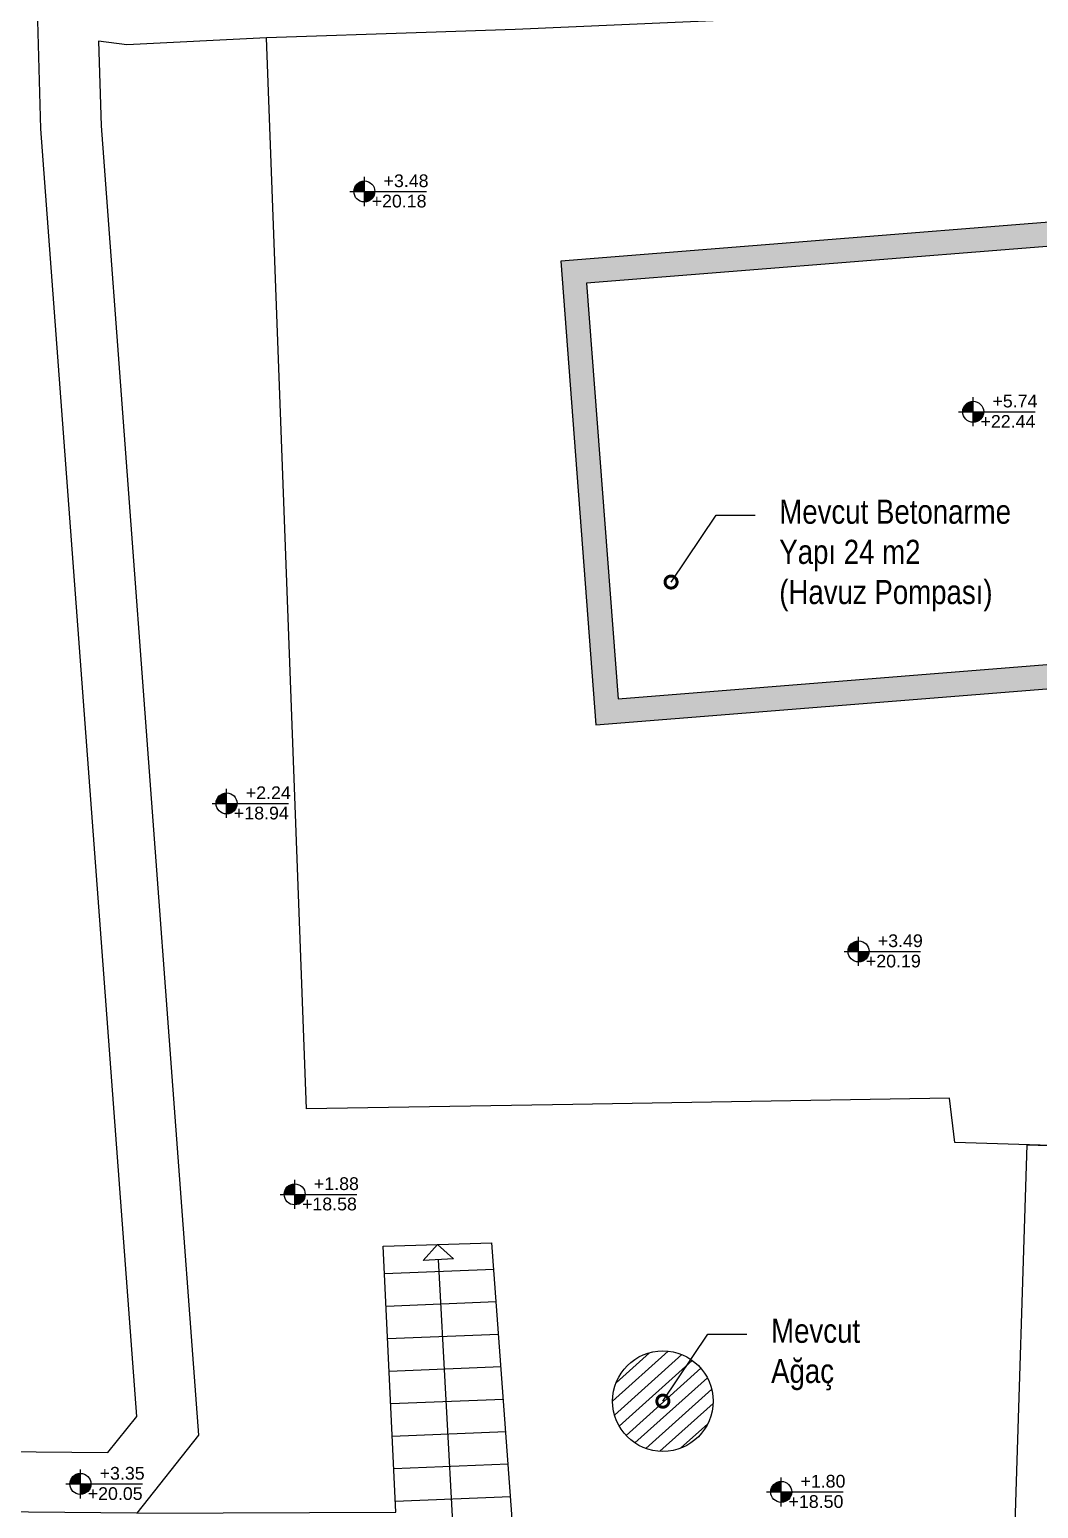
# Model space of a CAD drawing. Header units: millimetres. Extents: x 527230 to 534999, y 4569494 to 4575436.
# Drawn here: x 530575 to 531412, y 4573348 to 4574575 of the extents above; entities that cross this region are included whole.
import ezdxf
from ezdxf import colors
from ezdxf.entities.mleader import LeaderData, LeaderLine
from ezdxf.enums import TextEntityAlignment as Align
from ezdxf.math import Vec2, Vec3

# ---------------------------------------------------------------- set-up
doc = ezdxf.new("R2010")
doc.units = ezdxf.units.MM
doc.layers.get('0').update_dxf_attribs({"lineweight": 0})
doc.layers.add('gor20', color=142, linetype='Continuous', lineweight=20)
for name, color, linetype in [('HM-A-DuvarGazbeton', 132, 'Continuous'), ('HM-A-Merdiven', 55, 'Continuous'), ('HM-L-AgacMevcut', 63, 'Continuous'), ('HM-S-Betonarme', 3, 'Continuous'), ('HM-X-EtiketKot', 1, 'Continuous'), ('HM-X-EtiketPencere', 111, 'Continuous'), ('HM-X-TaramaBetonarme', 8, 'Continuous'), ('HM-X-Yazi', 61, 'Continuous')]:
    doc.layers.add(name, color=color, linetype=linetype)
doc.styles.add('HM-100', font='arial.ttf', dxfattribs={"height": 20})

# ---------------------------------------------------------------- blocks, each defined once
blk = doc.blocks.new('_DotSmall')
at = {"layer": 'gor20', "color": 0, "const_width": 0.5}
blk.add_lwpolyline([(-0.0625, 0, 1), (0.0625, 0, 1)], format="xyb", close=True, dxfattribs=at)
blk = doc.blocks.new('*U21')
for p, q in [((-151, 0), (643, 0)), ((0, -151), (0, 151))]:
    blk.add_line(p, q)
at = {"const_width": 109}
for points in [[(0, 54, 0.414214), (-54, 0, 0.414214)], [(0, -54, 0.414214), (54, 0, 0.414214)]]:
    blk.add_lwpolyline(points, format="xyb", dxfattribs=at)
blk.add_circle((0, 0), 109)
at = {"style": 'HM-100'}
for tag, p in [('%%P0.00', (666, 45)), ('-0.07', (645, -166))]:
    blk.add_attdef(tag, text='', height=132, dxfattribs=at).set_placement(p, align=Align.RIGHT)

msp = doc.modelspace()

# ---------------------------------------------------------------- hatches: boundary and pattern name
at = {"layer": 'HM-L-AgacMevcut'}
h = msp.add_hatch(dxfattribs=at)
h.set_pattern_fill('ANSI31', color=256, scale=3, angle=357)
h.set_pattern_definition([(42, (12999.2995, 0), (-6.373469026, 7.078454463), [])])
edge = h.paths.add_edge_path()
edge.add_arc((531100.4, 4573437.2), 41.7, 0, 360)
at = {"layer": 'HM-X-TaramaBetonarme'}
h = msp.add_hatch(dxfattribs=at)
h.set_pattern_fill('ANSI33', color=256, style=0)
h.set_pattern_definition([(45.00000023, (12999.2995, 0), (-4.490128078, 4.490128043), []), (45.00000023, (13003.7896, 2e-08), (-4.490128078, 4.490128043), [3.175, -1.5875])])
h.paths.add_polyline_path([(531037.1, 4574364.8), (531063.3, 4574020), (531653.8, 4574067.2), (531627.6, 4574411.9)], flags=16)
h.paths.add_polyline_path([(531015.6, 4574383.1), (531044.9, 4573998.5), (531675.3, 4574048.8), (531646, 4574433.4)])

# ---------------------------------------------------------------- linework, layer by layer
at = {"layer": 'HM-A-DuvarGazbeton'}
msp.add_lwpolyline([(531495.9, 4573075.5), (531465.9, 4573075.5), (531465.9, 4573335.4), (531392.5, 4573326.7), (531402.7, 4573650), (531475.4, 4573647.7), (531480, 4573693.4), (531685.1, 4573698.7), (531890.4, 4573704.6), (531882.7, 4573622.7), (531798, 4573075.5), (531575.9, 4573075.5)], dxfattribs=at)
at = {"layer": 'HM-A-Merdiven'}
msp.add_line((530927.8, 4573306.9), (530914.1, 4573554.7), dxfattribs=at)
for points in [[(530868.4, 4573565.9), (530958.5, 4573568.6)], [(530960.1, 4573546.4), (530869.5, 4573542.8)], [(530962.1, 4573519.5), (530870.8, 4573515.8)], [(530964.1, 4573492.6), (530872, 4573488.8)], [(530966.1, 4573465.6), (530873.3, 4573461.9)], [(530968.1, 4573438.7), (530874.6, 4573434.9)], [(530970.1, 4573411.7), (530875.8, 4573407.9)], [(530972.1, 4573384.8), (530877.1, 4573381)], [(530974.1, 4573357.9), (530878.3, 4573354)]]:
    msp.add_lwpolyline(points, dxfattribs=at)
msp.add_lwpolyline([(530913.4, 4573567.3), (530926.7, 4573555.4), (530901.5, 4573554)], close=True, dxfattribs=at)
at = {"layer": 'HM-L-AgacMevcut'}
msp.add_circle((531100.4, 4573437.2), 41.7, dxfattribs=at)
at = {"layer": 'HM-S-Betonarme'}
for points in [[(529356.4, 4570617.9), (529389.6, 4573406.1), (530639.9, 4573394.5), (530663.9, 4573424.6), (530584.3, 4574493), (530580.6, 4574622.8), (530657.6, 4574613), (530769.5, 4574618.3), (530902.4, 4574622.9), (530975.9, 4574625.4), (531763.8, 4574660.1), (531875.7, 4574673.9), (531930.6, 4574686), (531959.9, 4574707.6), (531998.3, 4574781.9), (532043.5, 4574889.5), (532067.3, 4574952.4)], [(532114.1, 4574934.8), (532090, 4574870.9), (532043.7, 4574760.7), (531999, 4574674.3), (531951.7, 4574639.5), (531884.2, 4574624.6), (531768, 4574610.3), (530977.9, 4574575.4), (530904.1, 4574572.9), (530771.5, 4574568.4), (530655.6, 4574562.8), (530632.2, 4574565.8), (530634.2, 4574495.5), (530715.2, 4573408.9), (530663.8, 4573344.2), (529436.8, 4573355.7), (529407, 4570668), (531211.5, 4570670.4), (531426, 4570672.1), (531543, 4570704.1), (531625.2, 4570754.6), (531681.3, 4570828.5), (531712.2, 4570919.3), (531723.5, 4570990.8)], [(532055.8, 4574505.6), (531913.6, 4574221.6), (531685.1, 4573698.7), (531480, 4573693.4), (531475.4, 4573647.7), (531342.6, 4573651.9), (531338.3, 4573688.7), (531025.6, 4573683.4), (530804.6, 4573679.8), (530771.5, 4574568.4)], [(531392.5, 4573326.7), (531402.7, 4573650)], [(531392.5, 4573326.7), (531106.8, 4573293), (531047.5, 4573285.8), (530975.4, 4573280.8), (530975.1, 4573343.3), (530958.5, 4573568.6)], [(530663.8, 4573344.2), (530878.8, 4573345.2), (530868.4, 4573565.9)]]:
    msp.add_lwpolyline(points, dxfattribs=at)
for points in [[(531015.6, 4574383.1), (531044.9, 4573998.5), (531675.3, 4574048.8), (531646, 4574433.4)], [(531037.1, 4574364.8), (531063.3, 4574020), (531653.8, 4574067.2), (531627.6, 4574411.9)]]:
    msp.add_lwpolyline(points, close=True, dxfattribs=at)

# ---------------------------------------------------------------- block references
at = {"layer": 'HM-X-EtiketKot', "xscale": 0.08000000000000002, "yscale": 0.08000000000000002, "zscale": 0.08000000000000002}
for p, values in [((530852.7, 4574441), {'-0.07': '+20.18', '%%P0.00': '+3.48'}), ((530738.4, 4573933.2), {'-0.07': '+18.94', '%%P0.00': '+2.24'}), ((531262.8, 4573810.4), {'-0.07': '+20.19', '%%P0.00': '+3.49'}), ((530794.9, 4573608.8), {'-0.07': '+18.58', '%%P0.00': '+1.88'}), ((530617.1, 4573368.5), {'-0.07': '+20.05', '%%P0.00': '+3.35'}), ((531198.6, 4573361.9), {'-0.07': '+18.50', '%%P0.00': '+1.80'})]:
    msp.add_blockref('*U21', p, dxfattribs=at).add_auto_attribs(values)
at = {"layer": 'HM-X-EtiketPencere', "xscale": 0.08000000000000002, "yscale": 0.08000000000000002, "zscale": 0.08000000000000002}
msp.add_blockref('*U21', (531357.9, 4574258.2), dxfattribs=at).add_auto_attribs({'-0.07': '+22.44', '%%P0.00': '+5.74'})

# ---------------------------------------------------------------- leaders
at = {"layer": 'HM-X-Yazi'}
ml = msp.add_multileader_mtext('Standard', dxfattribs=at)
ml.set_content('{\\fArial Narrow|b0|i0|c0|p0;Mevcut Betonarme\\PYapı 24 m2\\P(Havuz Pompası)}', color=256, style='HM-100')
ml.set_leader_properties()
ml.set_arrow_properties(name='DOTSMALL')
ml.build(insert=Vec2(0, 0))
ml.multileader.update_dxf_attribs({"dogleg_length": 0.324, "arrow_head_size": 20, "scale": 100})
ctx = ml.context
ctx.base_point, ctx.scale, ctx.char_height, ctx.arrow_head_size, ctx.landing_gap_size, ctx.plane_origin = Vec3(531177, 4574172.4), 100, 20, 20, 20, Vec3(529494.7, 4574075)
notes = []
notes.append((ctx, [(0, (1, 1, 0), (531144.6, 4574172.4), (1, 0), 32.4, [(0, [(531107.2, 4574116.9)], 0, [])])]))
ctx.mtext.insert, ctx.mtext.flow_direction = Vec3(531197, 4574185.3), 5
ml = msp.add_multileader_mtext('Standard', dxfattribs=at)
ml.set_content('{\\fArial Narrow|b0|i0|c0|p0;Mevcut \\PAğaç}', color=256, style='HM-100')
ml.set_leader_properties()
ml.set_arrow_properties(name='DOTSMALL')
ml.build(insert=Vec2(0, 0))
ml.multileader.update_dxf_attribs({"arrow_head_size": 20, "scale": 100})
ctx = ml.context
ctx.base_point, ctx.scale, ctx.char_height, ctx.arrow_head_size, ctx.landing_gap_size, ctx.plane_origin = Vec3(531170.2, 4573492.7), 100, 20, 20, 20, Vec3(529487.9, 4573395.3)
notes.append((ctx, [(0, (1, 1, 0), (531137.8, 4573492.7), (1, 0), 32.4, [(0, [(531100.4, 4573437.2)], 0, [])])]))
ctx.mtext.insert, ctx.mtext.flow_direction = Vec3(531190.2, 4573505.6), 5
for ctx, leaders in notes:
    for number, flags, end, landing, length, lines in leaders:
        leader = LeaderData()
        leader.index, (leader.has_last_leader_line, leader.has_dogleg_vector, leader.attachment_direction) = number, flags
        leader.last_leader_point, leader.dogleg_vector, leader.dogleg_length = Vec3(end), Vec3(landing), length
        for number, points, colour, breaks in lines:
            line = LeaderLine()
            line.index, line.vertices, line.color, line.breaks = number, Vec3.list(points), colors.encode_raw_color(colour), breaks
            leader.lines.append(line)
        ctx.leaders.append(leader)

doc.saveas('drawing.dxf')
